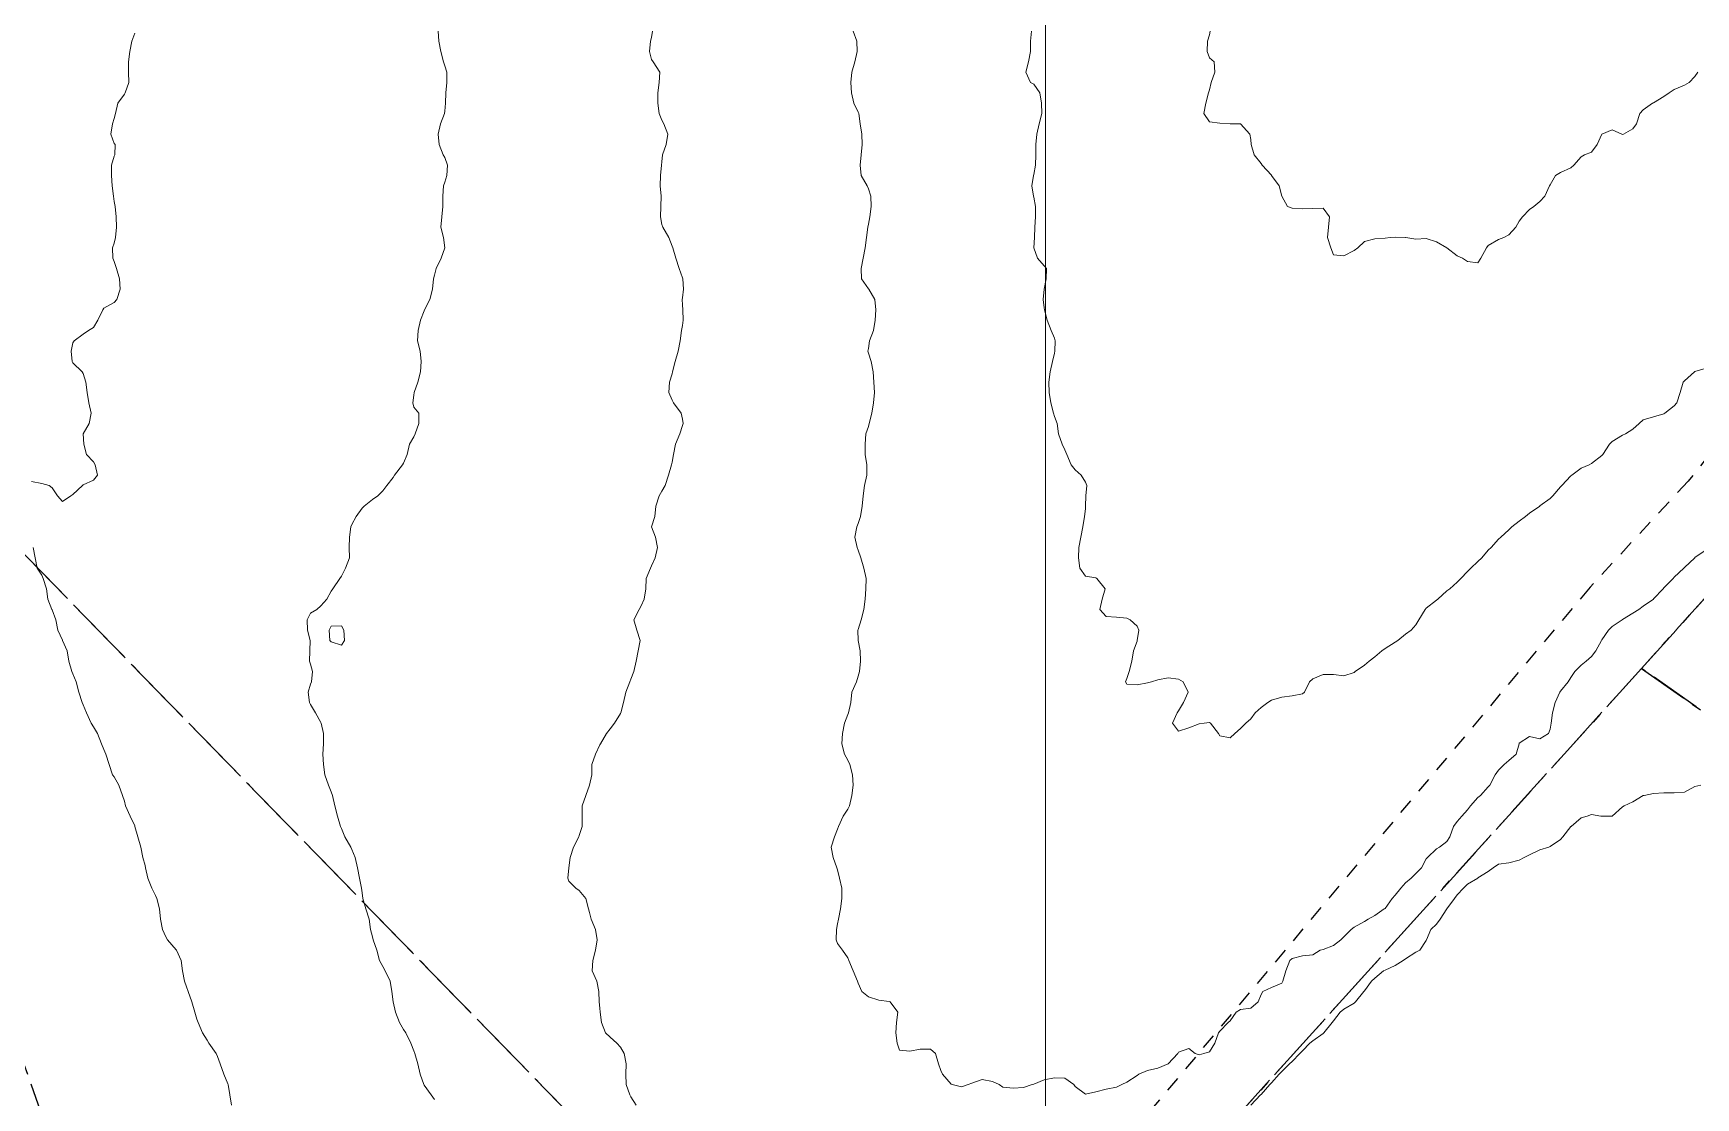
# Model space of a CAD drawing. Header units: centimetres. Extents: x 0 to 642158, y -847 to 649707.
# Drawn here: x 617417.8 to 617498.3, y 620407.1 to 620458.6 of the extents above; entities that cross this region are included whole.
import ezdxf

# ---------------------------------------------------------------- set-up
doc = ezdxf.new("R2010")
doc.units = ezdxf.units.CM
doc.header["$MEASUREMENT"] = 0
doc.linetypes.add('CENTERX2', pattern=[4, 2.5, -0.5, 0.5, -0.5])
doc.linetypes.add('JIS_02_0.7', pattern=[1.35, 0.75, -0.6])
for name, color, linetype, lineweight in [('MEV_grille', 254, 'Continuous', 9), ('WAL_parcellaire agricole', 7, 'JIS_02_0.7', 25), ('WAL_topographie 0.5', 253, 'Continuous', 20)]:
    doc.layers.add(name, color=color, linetype=linetype, lineweight=lineweight)
doc.layers.add('SPW_parcellaire cadastral', color=7, linetype='CENTERX2', lineweight=25, true_color=0xff0542)

# ---------------------------------------------------------------- blocks, each defined once
blk = doc.blocks.new('*U112')
at = {"layer": 'MEV_grille', "transparency": 33554687}
blk.add_lwpolyline([(0, 1825.476), (0, -1825.476)], dxfattribs=at)
blk = doc.blocks.new('*U113')
at = {"layer": 'MEV_grille', "color": 0, "linetype": 'ByBlock', "lineweight": -2, "transparency": 16777216}
blk.add_blockref('*U112', (2100, 0), dxfattribs=at)

msp = doc.modelspace()

# ---------------------------------------------------------------- linework, layer by layer
at = {"layer": 'SPW_parcellaire cadastral'}
for points in [[(617560.782, 620525.328), (617557.046, 620517.316), (617554.808, 620512.518), (617548.496, 620498.98), (617544.462, 620490.33), (617543.472, 620488.206), (617547.148, 620484.927), (617536.889, 620473.563), (617523.736, 620458.995), (617518.036, 620452.681), (617503.354, 620436.418), (617499.014, 620431.611), (617495.663, 620427.899), (617473.311, 620403.141), (617460.602, 620389.063), (617403.797, 620447.392)], [(617455.472, 620383.38), (617434.483, 620360.131), (617403.797, 620447.392), (617460.602, 620389.063), (617455.472, 620383.38)], [(617499.014, 620431.611), (617565.369, 620386.078), (617569.609, 620383.414), (617570.17, 620383.023), (617580.892, 620375.766), (617584.993, 620373.028), (617582.809, 620367.798), (617582.578, 620367.216), (617574.217, 620372.862), (617565.363, 620379.033), (617553.905, 620386.867), (617495.663, 620427.899), (617499.014, 620431.611)], [(617473.311, 620403.141), (617495.663, 620427.899), (617553.905, 620386.867), (617565.363, 620379.033), (617556.221, 620361.839), (617550.98, 620363.149), (617549.866, 620361.09), (617540.015, 620365.386), (617537.686, 620362.093), (617534.339, 620357.357), (617474.419, 620402.314), (617473.311, 620403.141)]]:
    msp.add_lwpolyline(points, dxfattribs=at)
at = {"layer": 'WAL_parcellaire agricole'}
msp.add_lwpolyline([(617576.029, 620562.712), (617540.913, 620492.708), (617531.415, 620478.457), (617521.666, 620466.831), (617497.92, 620436.954), (617493.171, 620431.828), (617468.924, 620402.951), (617454.927, 620386.199), (617437.554, 620366.822), (617433.096, 620366.614), (617410.173, 620419.069)], dxfattribs=at)
at = {"layer": 'WAL_topographie 0.5'}
for points in [[(617437.431, 620458.75), (617437.464, 620458.25), (617437.566, 620457.75), (617437.693, 620457.25), (617437.75, 620457.068), (617437.847, 620456.75), (617437.852, 620456.25), (617437.806, 620455.75), (617437.792, 620455.25), (617437.75, 620454.875), (617437.731, 620454.75), (617437.55, 620454.25), (617437.425, 620453.75), (617437.477, 620453.25), (617437.671, 620452.75), (617437.75, 620452.625), (617437.879, 620452.25), (617437.853, 620451.75), (617437.75, 620451.432), (617437.693, 620451.25), (617437.657, 620450.75), (617437.648, 620450.25), (617437.6, 620449.75), (617437.566, 620449.25), (617437.694, 620448.75), (617437.75, 620448.25), (617437.75, 620448.25), (617437.75, 620448.25), (617437.569, 620447.75), (617437.328, 620447.25), (617437.25, 620446.938), (617437.203, 620446.75), (617437.159, 620446.25), (617437.03, 620445.75), (617436.775, 620445.25), (617436.75, 620445.197), (617436.577, 620444.75), (617436.455, 620444.25), (617436.427, 620443.75), (617436.564, 620443.25), (617436.609, 620442.75), (617436.571, 620442.25), (617436.44, 620441.75), (617436.263, 620441.25), (617436.25, 620441.125), (617436.21, 620440.75), (617436.25, 620440.536), (617436.5, 620440.25), (617436.5, 620439.75), (617436.315, 620439.25), (617436.25, 620439.1), (617436.044, 620438.75), (617435.927, 620438.25), (617435.75, 620437.827), (617435.706, 620437.75), (617435.324, 620437.25), (617435.25, 620437.139), (617434.946, 620436.75), (617434.75, 620436.485), (617434.515, 620436.25), (617434.25, 620436.077), (617433.845, 620435.75), (617433.75, 620435.65), (617433.454, 620435.25), (617433.25, 620434.857), (617433.203, 620434.75), (617433.141, 620434.25), (617433.125, 620433.75), (617433.146, 620433.25), (617432.944, 620432.75), (617432.75, 620432.361), (617432.663, 620432.25), (617432.333, 620431.75), (617432.25, 620431.639), (617432.044, 620431.25), (617431.75, 620430.917), (617431.558, 620430.75), (617431.25, 620430.576), (617431.09, 620430.25), (617431.102, 620429.75), (617431.235, 620429.25), (617431.22, 620428.75), (617431.204, 620428.25), (617431.25, 620428.094), (617431.35, 620427.75), (617431.292, 620427.25), (617431.25, 620427.131), (617431.136, 620426.75), (617431.2, 620426.25), (617431.25, 620426.144), (617431.491, 620425.75), (617431.75, 620425.283), (617431.767, 620425.25), (617431.875, 620424.75), (617431.873, 620424.25), (617431.846, 620423.75), (617431.875, 620423.25), (617431.943, 620422.75), (617432.125, 620422.25), (617432.25, 620421.925), (617432.311, 620421.75), (617432.429, 620421.25), (617432.55, 620420.75), (617432.697, 620420.25), (617432.75, 620420.143), (617432.909, 620419.75), (617433.2, 620419.25), (617433.25, 620419.129), (617433.405, 620418.75), (617433.527, 620418.25), (617433.622, 620417.75), (617433.713, 620417.25), (617433.75, 620417.028), (617433.782, 620416.75), (617433.928, 620416.25), (617434.086, 620415.75), (617434.155, 620415.25), (617434.25, 620414.897), (617434.288, 620414.75), (617434.462, 620414.25), (617434.596, 620413.75), (617434.75, 620413.474), (617434.87, 620413.25), (617435.102, 620412.75), (617435.191, 620412.25), (617435.25, 620411.75), (617435.25, 620411.75), (617435.364, 620411.25), (617435.559, 620410.75), (617435.75, 620410.417), (617435.857, 620410.25), (617436.112, 620409.75), (617436.25, 620409.39), (617436.294, 620409.25), (617436.438, 620408.75), (617436.556, 620408.25), (617436.728, 620407.75), (617436.75, 620407.722), (617437.092, 620407.25), (617437.25, 620407.025)], [(617447.808, 620458.75), (617447.75, 620458.442), (617447.71, 620458.25), (617447.652, 620457.75), (617447.75, 620457.365), (617447.829, 620457.25), (617448.164, 620456.75), (617448.12, 620456.25), (617448.067, 620455.75), (617448.061, 620455.25), (617448.122, 620454.75), (617448.25, 620454.426), (617448.347, 620454.25), (617448.547, 620453.75), (617448.468, 620453.25), (617448.28, 620452.75), (617448.25, 620452.417), (617448.237, 620452.25), (617448.196, 620451.75), (617448.167, 620451.25), (617448.219, 620450.75), (617448.206, 620450.25), (617448.187, 620449.75), (617448.25, 620449.386), (617448.294, 620449.25), (617448.589, 620448.75), (617448.75, 620448.333), (617448.782, 620448.25), (617448.933, 620447.75), (617449.099, 620447.25), (617449.25, 620446.796), (617449.264, 620446.75), (617449.304, 620446.25), (617449.25, 620445.833), (617449.24, 620445.75), (617449.25, 620445.5), (617449.264, 620445.25), (617449.289, 620444.75), (617449.25, 620444.501), (617449.212, 620444.25), (617449.141, 620443.75), (617449.042, 620443.25), (617448.903, 620442.75), (617448.771, 620442.25), (617448.75, 620442.159), (617448.632, 620441.75), (617448.588, 620441.25), (617448.75, 620440.875), (617448.821, 620440.75), (617449.187, 620440.25), (617449.25, 620439.964), (617449.282, 620439.75), (617449.25, 620439.65), (617449.117, 620439.25), (617448.917, 620438.75), (617448.825, 620438.25), (617448.75, 620437.887), (617448.719, 620437.75), (617448.58, 620437.25), (617448.412, 620436.75), (617448.25, 620436.477), (617448.131, 620436.25), (617447.969, 620435.75), (617447.908, 620435.25), (617447.75, 620434.75), (617447.95, 620434.25), (617448.05, 620433.75), (617447.925, 620433.25), (617447.75, 620432.861), (617447.7, 620432.75), (617447.493, 620432.25), (617447.472, 620431.75), (617447.399, 620431.25), (617447.25, 620430.917), (617447.16, 620430.75), (617446.898, 620430.25), (617447.05, 620429.75), (617447.203, 620429.25), (617447.116, 620428.75), (617447.019, 620428.25), (617446.891, 620427.75), (617446.75, 620427.375), (617446.702, 620427.25), (617446.507, 620426.75), (617446.396, 620426.25), (617446.273, 620425.75), (617446.25, 620425.708), (617445.968, 620425.25), (617445.75, 620424.976), (617445.583, 620424.75), (617445.286, 620424.25), (617445.25, 620424.196), (617445.038, 620423.75), (617444.872, 620423.25), (617444.859, 620422.75), (617444.75, 620422.25), (617444.75, 620422.25), (617444.577, 620421.75), (617444.406, 620421.25), (617444.403, 620420.75), (617444.402, 620420.25), (617444.25, 620419.8), (617444.231, 620419.75), (617443.978, 620419.25), (617443.815, 620418.75), (617443.75, 620418.25), (617443.75, 620418.25), (617443.706, 620417.75), (617443.75, 620417.596), (617444.096, 620417.25), (617444.25, 620417.15), (617444.57, 620416.75), (617444.702, 620416.25), (617444.75, 620416.084), (617444.838, 620415.75), (617445.039, 620415.25), (617445.122, 620414.75), (617445.046, 620414.25), (617444.912, 620413.75), (617444.883, 620413.25), (617445.115, 620412.75), (617445.209, 620412.25), (617445.219, 620411.75), (617445.25, 620411.45), (617445.271, 620411.25), (617445.327, 620410.75), (617445.531, 620410.25), (617445.75, 620410.044), (617446.073, 620409.75), (617446.25, 620409.554), (617446.431, 620409.25), (617446.534, 620408.75), (617446.505, 620408.25), (617446.522, 620407.75), (617446.699, 620407.25), (617446.75, 620407.157), (617447.018, 620406.75)], [(617457.516, 620458.75), (617457.686, 620458.25), (617457.707, 620457.75), (617457.599, 620457.25), (617457.446, 620456.75), (617457.406, 620456.25), (617457.428, 620455.75), (617457.547, 620455.25), (617457.75, 620454.817), (617457.783, 620454.75), (617457.855, 620454.25), (617457.93, 620453.75), (617457.952, 620453.25), (617457.898, 620452.75), (617457.844, 620452.25), (617457.893, 620451.75), (617458.185, 620451.25), (617458.25, 620451.117), (617458.36, 620450.75), (617458.391, 620450.25), (617458.321, 620449.75), (617458.25, 620449.4), (617458.221, 620449.25), (617458.159, 620448.75), (617458.1, 620448.25), (617458.004, 620447.75), (617457.896, 620447.25), (617457.912, 620446.75), (617458.25, 620446.268), (617458.265, 620446.25), (617458.558, 620445.75), (617458.613, 620445.25), (617458.581, 620444.75), (617458.492, 620444.25), (617458.309, 620443.75), (617458.25, 620443.375), (617458.229, 620443.25), (617458.25, 620443.159), (617458.391, 620442.75), (617458.479, 620442.25), (617458.506, 620441.75), (617458.541, 620441.25), (617458.495, 620440.75), (617458.423, 620440.25), (617458.293, 620439.75), (617458.25, 620439.603), (617458.132, 620439.25), (617458.09, 620438.75), (617458.094, 620438.25), (617458.179, 620437.75), (617458.175, 620437.25), (617458.054, 620436.75), (617457.995, 620436.25), (617457.956, 620435.75), (617457.871, 620435.25), (617457.75, 620434.909), (617457.686, 620434.75), (617457.599, 620434.25), (617457.705, 620433.75), (617457.75, 620433.614), (617457.879, 620433.25), (617458.036, 620432.75), (617458.135, 620432.25), (617458.128, 620431.75), (617458.091, 620431.25), (617458.026, 620430.75), (617457.897, 620430.25), (617457.75, 620429.781), (617457.74, 620429.75), (617457.75, 620429.251), (617457.75, 620429.25), (617457.857, 620428.75), (617457.866, 620428.25), (617457.825, 620427.75), (617457.75, 620427.519), (617457.671, 620427.25), (617457.455, 620426.75), (617457.405, 620426.25), (617457.283, 620425.75), (617457.25, 620425.662), (617457.101, 620425.25), (617457, 620424.75), (617456.96, 620424.25), (617457.091, 620423.75), (617457.25, 620423.458), (617457.346, 620423.25), (617457.477, 620422.75), (617457.507, 620422.25), (617457.445, 620421.75), (617457.343, 620421.25), (617457.25, 620421.083), (617457.034, 620420.75), (617456.806, 620420.25), (617456.75, 620420.118), (617456.607, 620419.75), (617456.443, 620419.25), (617456.552, 620418.75), (617456.726, 620418.25), (617456.75, 620418.139), (617456.853, 620417.75), (617456.968, 620417.25), (617456.969, 620416.75), (617456.9, 620416.25), (617456.796, 620415.75), (617456.75, 620415.528), (617456.704, 620415.25), (617456.686, 620414.75), (617456.75, 620414.574), (617457, 620414.25), (617457.25, 620413.883), (617457.304, 620413.75), (617457.506, 620413.25), (617457.724, 620412.75), (617457.75, 620412.659), (617457.938, 620412.25), (617458.25, 620412), (617458.75, 620411.838), (617459.25, 620411.768), (617459.296, 620411.75), (617459.679, 620411.25), (617459.607, 620410.75), (617459.574, 620410.25), (617459.639, 620409.75), (617459.75, 620409.417), (617460.25, 620409.375), (617460.75, 620409.468), (617461.25, 620409.457), (617461.49, 620409.25), (617461.641, 620408.75), (617461.75, 620408.432), (617461.83, 620408.25), (617462.25, 620407.773), (617462.306, 620407.75), (617462.75, 620407.636), (617463.083, 620407.75), (617463.25, 620407.815), (617463.75, 620408), (617464.25, 620407.898), (617464.584, 620407.75), (617464.75, 620407.625), (617465.25, 620407.578), (617465.75, 620407.612), (617466.183, 620407.75), (617466.25, 620407.773), (617466.75, 620407.988), (617467.25, 620408.083), (617467.75, 620408.068), (617468.187, 620407.75), (617468.25, 620407.659), (617468.75, 620407.279), (617469.25, 620407.405), (617469.75, 620407.526), (617470.25, 620407.628), (617470.515, 620407.75), (617470.75, 620407.861), (617471.25, 620408.187), (617471.345, 620408.25), (617471.75, 620408.427), (617472.25, 620408.538), (617472.75, 620408.75), (617472.75, 620408.75), (617473.218, 620409.25), (617473.25, 620409.313), (617473.75, 620409.5), (617474.071, 620409.25), (617474.25, 620409.197), (617474.477, 620409.25), (617474.75, 620409.336), (617475.009, 620409.75), (617475.194, 620410.25), (617475.25, 620410.337), (617475.663, 620410.75), (617475.75, 620410.841), (617476.04, 620411.25), (617476.25, 620411.383), (617476.75, 620411.454), (617477.113, 620411.75), (617477.25, 620412.117), (617477.337, 620412.25), (617477.75, 620412.448), (617478.25, 620412.661), (617478.303, 620412.75), (617478.446, 620413.25), (617478.652, 620413.75), (617478.75, 620413.859), (617479.25, 620413.982), (617479.75, 620414.031), (617480.118, 620414.25), (617480.25, 620414.29), (617480.75, 620414.478), (617481.12, 620414.75), (617481.25, 620414.898), (617481.61, 620415.25), (617481.75, 620415.365), (617482.25, 620415.652), (617482.434, 620415.75), (617482.75, 620415.928), (617483.217, 620416.25), (617483.25, 620416.278), (617483.604, 620416.75), (617483.75, 620416.917), (617484.014, 620417.25), (617484.25, 620417.513), (617484.518, 620417.75), (617484.75, 620417.962), (617485.01, 620418.25), (617485.25, 620418.672), (617485.304, 620418.75), (617485.75, 620419.167), (617485.884, 620419.25), (617486.25, 620419.52), (617486.385, 620419.75), (617486.573, 620420.25), (617486.75, 620420.483), (617486.963, 620420.75), (617487.25, 620421.057), (617487.394, 620421.25), (617487.75, 620421.654), (617487.879, 620421.75), (617488.25, 620422.161), (617488.321, 620422.25), (617488.581, 620422.75), (617488.75, 620422.978), (617489.016, 620423.25), (617489.25, 620423.44), (617489.59, 620423.75), (617489.742, 620424.25), (617489.75, 620424.27), (617490.25, 620424.596), (617490.75, 620424.491), (617491.167, 620424.75), (617491.25, 620424.95), (617491.292, 620425.25), (617491.352, 620425.75), (617491.485, 620426.25), (617491.716, 620426.75), (617491.75, 620426.79), (617492.106, 620427.25), (617492.25, 620427.463), (617492.435, 620427.75), (617492.75, 620428.048), (617492.978, 620428.25), (617493.25, 620428.476), (617493.46, 620428.75), (617493.73, 620429.25), (617493.75, 620429.281), (617494.071, 620429.75), (617494.25, 620429.931), (617494.731, 620430.25), (617494.75, 620430.263), (617495.25, 620430.575), (617495.539, 620430.75), (617495.75, 620430.906), (617496.243, 620431.25), (617496.25, 620431.257), (617496.718, 620431.75), (617496.75, 620431.792), (617497.2, 620432.25), (617497.25, 620432.31), (617497.718, 620432.75), (617497.75, 620432.775), (617498.242, 620433.25), (617498.25, 620433.257), (617498.75, 620433.611)], [(617466.139, 620458.75), (617466.1, 620458.25), (617466.095, 620457.75), (617466, 620457.25), (617465.863, 620456.75), (617466.1, 620456.25), (617466.25, 620456.178), (617466.55, 620455.75), (617466.62, 620455.25), (617466.635, 620454.75), (617466.51, 620454.25), (617466.396, 620453.75), (617466.359, 620453.25), (617466.358, 620452.75), (617466.34, 620452.25), (617466.25, 620451.8), (617466.24, 620451.75), (617466.154, 620451.25), (617466.24, 620450.75), (617466.25, 620450.708), (617466.343, 620450.25), (617466.343, 620449.75), (617466.31, 620449.25), (617466.281, 620448.75), (617466.259, 620448.25), (617466.426, 620447.75), (617466.75, 620447.383), (617466.864, 620447.25), (617466.859, 620446.75), (617466.75, 620446.25), (617466.75, 620446.25), (617466.712, 620445.75), (617466.75, 620445.35), (617466.765, 620445.25), (617466.896, 620444.75), (617467.09, 620444.25), (617467.25, 620443.887), (617467.288, 620443.75), (617467.28, 620443.25), (617467.25, 620443.15), (617467.153, 620442.75), (617467.046, 620442.25), (617466.978, 620441.75), (617467, 620441.25), (617467.08, 620440.75), (617467.214, 620440.25), (617467.25, 620440.096), (617467.379, 620439.75), (617467.447, 620439.25), (617467.625, 620438.75), (617467.75, 620438.475), (617467.857, 620438.25), (617468.055, 620437.75), (617468.25, 620437.5), (617468.546, 620437.25), (617468.75, 620436.906), (617468.813, 620436.75), (617468.772, 620436.25), (617468.76, 620435.75), (617468.75, 620435.625), (617468.714, 620435.25), (617468.622, 620434.75), (617468.528, 620434.25), (617468.431, 620433.75), (617468.421, 620433.25), (617468.482, 620432.75), (617468.75, 620432.355), (617469.25, 620432.282), (617469.309, 620432.25), (617469.7, 620431.75), (617469.559, 620431.25), (617469.45, 620430.75), (617469.75, 620430.409), (617470.25, 620430.372), (617470.75, 620430.324), (617470.917, 620430.25), (617471.25, 620429.938), (617471.341, 620429.75), (617471.263, 620429.25), (617471.25, 620429.208), (617471.083, 620428.75), (617470.993, 620428.25), (617470.863, 620427.75), (617470.75, 620427.4), (617470.69, 620427.25), (617470.75, 620427.135), (617471.25, 620427.093), (617471.75, 620427.194), (617471.958, 620427.25), (617472.25, 620427.35), (617472.75, 620427.433), (617473.25, 620427.379), (617473.485, 620427.25), (617473.728, 620426.75), (617473.5, 620426.25), (617473.25, 620425.845), (617473.189, 620425.75), (617472.971, 620425.25), (617473.25, 620424.854), (617473.75, 620425.013), (617474.25, 620425.217), (617474.5, 620425.25), (617474.75, 620425.276), (617474.806, 620425.25), (617475.185, 620424.75), (617475.25, 620424.625), (617475.75, 620424.536), (617475.975, 620424.75), (617476.25, 620424.989), (617476.523, 620425.25), (617476.75, 620425.45), (617476.97, 620425.75), (617477.25, 620426), (617477.578, 620426.25), (617477.75, 620426.354), (617478.25, 620426.5), (617478.75, 620426.575), (617479.25, 620426.667), (617479.35, 620426.75), (617479.596, 620427.25), (617479.75, 620427.393), (617480.25, 620427.594), (617480.75, 620427.603), (617481.25, 620427.531), (617481.75, 620427.697), (617481.806, 620427.75), (617482.25, 620428.046), (617482.479, 620428.25), (617482.75, 620428.453), (617483.089, 620428.75), (617483.25, 620428.86), (617483.75, 620429.158), (617483.868, 620429.25), (617484.25, 620429.558), (617484.515, 620429.75), (617484.75, 620430.008), (617484.892, 620430.25), (617485.201, 620430.75), (617485.25, 620430.81), (617485.75, 620431.203), (617485.808, 620431.25), (617486.25, 620431.646), (617486.382, 620431.75), (617486.75, 620432.076), (617486.92, 620432.25), (617487.25, 620432.58), (617487.403, 620432.75), (617487.75, 620433.065), (617487.935, 620433.25), (617488.25, 620433.612), (617488.394, 620433.75), (617488.75, 620434.15), (617488.848, 620434.25), (617489.25, 620434.609), (617489.394, 620434.75), (617489.75, 620435.017), (617490.048, 620435.25), (617490.25, 620435.403), (617490.739, 620435.75), (617490.75, 620435.759), (617491.25, 620436.128), (617491.375, 620436.25), (617491.75, 620436.679), (617491.801, 620436.75), (617492.25, 620437.218), (617492.293, 620437.25), (617492.75, 620437.59), (617493.125, 620437.75), (617493.25, 620437.811), (617493.75, 620438.194), (617493.797, 620438.25), (617494.112, 620438.75), (617494.25, 620438.883), (617494.75, 620439.189), (617494.886, 620439.25), (617495.25, 620439.479), (617495.547, 620439.75), (617495.75, 620439.926), (617496.25, 620440.075), (617496.75, 620440.224), (617496.8, 620440.25), (617497.25, 620440.61), (617497.367, 620440.75), (617497.542, 620441.25), (617497.682, 620441.75), (617497.75, 620441.815), (617498.226, 620442.25), (617498.25, 620442.264), (617498.75, 620442.407)], [(617474.795, 620458.75), (617474.75, 620458.571), (617474.662, 620458.25), (617474.644, 620457.75), (617474.75, 620457.456), (617474.983, 620457.25), (617475.007, 620456.75), (617474.831, 620456.25), (617474.75, 620455.906), (617474.71, 620455.75), (617474.575, 620455.25), (617474.479, 620454.75), (617474.75, 620454.356), (617475.25, 620454.284), (617475.75, 620454.25), (617476.25, 620454.25), (617476.25, 620454.25), (617476.712, 620453.75), (617476.75, 620453.5), (617476.774, 620453.25), (617476.917, 620452.75), (617477.25, 620452.329), (617477.306, 620452.25), (617477.75, 620451.77), (617477.764, 620451.75), (617478.129, 620451.25), (617478.25, 620450.75), (617478.25, 620450.75), (617478.536, 620450.25), (617478.75, 620450.169), (617479.25, 620450.137), (617479.75, 620450.159), (617480.25, 620450.171), (617480.558, 620449.75), (617480.523, 620449.25), (617480.469, 620448.75), (617480.625, 620448.25), (617480.75, 620447.917), (617481.25, 620447.865), (617481.75, 620448.121), (617481.937, 620448.25), (617482.25, 620448.563), (617482.75, 620448.692), (617483.25, 620448.721), (617483.5, 620448.75), (617483.75, 620448.77), (617484.25, 620448.75), (617484.251, 620448.75), (617484.75, 620448.679), (617485.25, 620448.712), (617485.75, 620448.55), (617486.25, 620448.25), (617486.25, 620448.25), (617486.75, 620447.861), (617487, 620447.75), (617487.25, 620447.596), (617487.75, 620447.531), (617487.88, 620447.75), (617488.167, 620448.25), (617488.25, 620448.365), (617488.75, 620448.65), (617489, 620448.75), (617489.25, 620448.88), (617489.583, 620449.25), (617489.75, 620449.544), (617489.902, 620449.75), (617490.25, 620450.114), (617490.45, 620450.25), (617490.75, 620450.5), (617490.987, 620450.75), (617491.217, 620451.25), (617491.25, 620451.306), (617491.5, 620451.75), (617491.75, 620451.898), (617492.25, 620452.13), (617492.393, 620452.25), (617492.75, 620452.667), (617492.9, 620452.75), (617493.25, 620452.89), (617493.523, 620453.25), (617493.75, 620453.75), (617493.75, 620453.75), (617494.25, 620453.964), (617494.712, 620453.75), (617494.75, 620453.734), (617494.792, 620453.75), (617495.25, 620454.012), (617495.429, 620454.25), (617495.583, 620454.75), (617495.75, 620454.942), (617496.194, 620455.25), (617496.25, 620455.269), (617496.75, 620455.577), (617497, 620455.75), (617497.25, 620455.923), (617497.75, 620456.125), (617497.969, 620456.25), (617498.25, 620456.55), (617498.387, 620456.75)], [(617422.75, 620458.65), (617422.6, 620458.25), (617422.512, 620457.75), (617422.44, 620457.25), (617422.442, 620456.75), (617422.467, 620456.25), (617422.283, 620455.75), (617422.25, 620455.694), (617421.934, 620455.25), (617421.818, 620454.75), (617421.75, 620454.522), (617421.667, 620454.25), (617421.589, 620453.75), (617421.75, 620453.3), (617421.8, 620453.25), (617421.786, 620452.75), (617421.75, 620452.688), (617421.625, 620452.25), (617421.621, 620451.75), (617421.661, 620451.25), (617421.714, 620450.75), (617421.75, 620450.5), (617421.795, 620450.25), (617421.842, 620449.75), (617421.862, 620449.25), (617421.82, 620448.75), (617421.75, 620448.477), (617421.674, 620448.25), (617421.682, 620447.75), (617421.75, 620447.594), (617421.862, 620447.25), (617422.014, 620446.75), (617422.046, 620446.25), (617421.875, 620445.75), (617421.75, 620445.61), (617421.25, 620445.329), (617421.206, 620445.25), (617420.957, 620444.75), (617420.75, 620444.396), (617420.5, 620444.25), (617420.25, 620444.083), (617419.813, 620443.75), (617419.75, 620443.65), (617419.671, 620443.25), (617419.714, 620442.75), (617419.75, 620442.685), (617420.204, 620442.25), (617420.25, 620442.167), (617420.375, 620441.75), (617420.441, 620441.25), (617420.527, 620440.75), (617420.635, 620440.25), (617420.536, 620439.75), (617420.25, 620439.25), (617420.288, 620438.75), (617420.417, 620438.25), (617420.75, 620437.897), (617420.836, 620437.75), (617420.937, 620437.25), (617420.75, 620437), (617420.25, 620436.783), (617420.219, 620436.75), (617419.75, 620436.309), (617419.659, 620436.25), (617419.25, 620435.969), (617419.013, 620436.25), (617418.75, 620436.635), (617418.6, 620436.75), (617418.25, 620436.845), (617417.75, 620436.938)], [(617417.829, 620433.75), (617417.923, 620433.25), (617418.03, 620432.75), (617418.25, 620432.417), (617418.322, 620432.25), (617418.48, 620431.75), (617418.537, 620431.25), (617418.739, 620430.75), (617418.75, 620430.731), (617418.931, 620430.25), (617419.025, 620429.75), (617419.25, 620429.265), (617419.257, 620429.25), (617419.482, 620428.75), (617419.558, 620428.25), (617419.702, 620427.75), (617419.75, 620427.633), (617419.917, 620427.25), (617420.034, 620426.75), (617420.196, 620426.25), (617420.25, 620426.125), (617420.414, 620425.75), (617420.632, 620425.25), (617420.75, 620425.069), (617420.939, 620424.75), (617421.136, 620424.25), (617421.25, 620423.964), (617421.352, 620423.75), (617421.506, 620423.25), (617421.676, 620422.75), (617421.75, 620422.645), (617421.97, 620422.25), (617422.146, 620421.75), (617422.25, 620421.477), (617422.302, 620421.25), (617422.517, 620420.75), (617422.75, 620420.274), (617422.757, 620420.25), (617422.898, 620419.75), (617423.046, 620419.25), (617423.139, 620418.75), (617423.25, 620418.35), (617423.268, 620418.25), (617423.372, 620417.75), (617423.568, 620417.25), (617423.75, 620416.902), (617423.811, 620416.75), (617423.942, 620416.25), (617423.985, 620415.75), (617424.087, 620415.25), (617424.25, 620414.896), (617424.333, 620414.75), (617424.75, 620414.277), (617424.769, 620414.25), (617425, 620413.75), (617425.06, 620413.25), (617425.157, 620412.75), (617425.25, 620412.475), (617425.326, 620412.25), (617425.508, 620411.75), (617425.655, 620411.25), (617425.75, 620410.917), (617425.814, 620410.75), (617426.017, 620410.25), (617426.25, 620409.893), (617426.339, 620409.75), (617426.686, 620409.25), (617426.75, 620409.107), (617426.877, 620408.75), (617427.059, 620408.25), (617427.25, 620407.794), (617427.266, 620407.75), (617427.353, 620407.25), (617427.43, 620406.75)], [(617432.895, 620429.25), (617432.75, 620429.025), (617432.25, 620429.182), (617432.192, 620429.25), (617432.154, 620429.75), (617432.25, 620429.942), (617432.75, 620429.959), (617432.869, 620429.75), (617432.895, 620429.25)], [(617476.75, 620406.75), (617477.227, 620407.25), (617477.25, 620407.272), (617477.672, 620407.75), (617477.75, 620407.835), (617478.121, 620408.25), (617478.25, 620408.387), (617478.626, 620408.75), (617478.75, 620408.869), (617479.133, 620409.25), (617479.25, 620409.38), (617479.61, 620409.75), (617479.75, 620409.867), (617480.25, 620410.22), (617480.283, 620410.25), (617480.696, 620410.75), (617480.75, 620410.842), (617481.085, 620411.25), (617481.25, 620411.398), (617481.75, 620411.698), (617481.816, 620411.75), (617482.224, 620412.25), (617482.25, 620412.288), (617482.593, 620412.75), (617482.75, 620412.905), (617483.182, 620413.25), (617483.25, 620413.292), (617483.75, 620413.515), (617484.122, 620413.75), (617484.25, 620413.842), (617484.75, 620414.161), (617484.943, 620414.25), (617485.25, 620414.732), (617485.266, 620414.75), (617485.461, 620415.25), (617485.75, 620415.51), (617485.917, 620415.75), (617486.241, 620416.25), (617486.25, 620416.263), (617486.609, 620416.75), (617486.75, 620416.941), (617487.055, 620417.25), (617487.25, 620417.447), (617487.739, 620417.75), (617487.75, 620417.757), (617488.25, 620418.062), (617488.484, 620418.25), (617488.75, 620418.413), (617489.25, 620418.481), (617489.75, 620418.616), (617489.988, 620418.75), (617490.25, 620418.869), (617490.75, 620419.115), (617491.179, 620419.25), (617491.25, 620419.277), (617491.75, 620419.62), (617491.851, 620419.75), (617492.25, 620420.241), (617492.26, 620420.25), (617492.75, 620420.668), (617493.028, 620420.75), (617493.25, 620420.818), (617493.694, 620420.75), (617493.75, 620420.738), (617494.249, 620420.75), (617494.25, 620420.75), (617494.75, 620421.194), (617494.821, 620421.25), (617495.25, 620421.444), (617495.75, 620421.737), (617495.8, 620421.75), (617496.25, 620421.844), (617496.75, 620421.872), (617497.25, 620421.878), (617497.75, 620421.903), (617498.25, 620422.172), (617498.528, 620422.25)]]:
    msp.add_lwpolyline(points, dxfattribs=at)

# ---------------------------------------------------------------- block references
at = {"layer": 'MEV_grille', "transparency": 33554687}
msp.add_blockref('*U113', (615366.814, 620593.644), dxfattribs=at)

doc.saveas('drawing.dxf')
